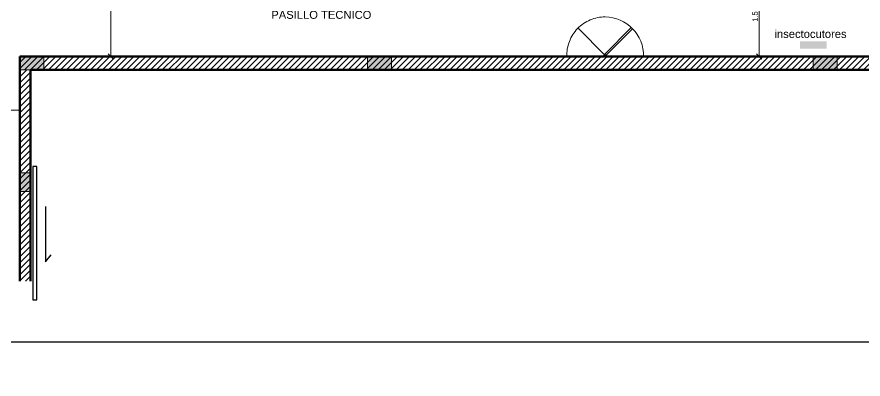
# Model space of a CAD drawing. Header units: inches. Extents: x 2 to 337, y 2 to 182.
# Drawn here: x 272.05 to 287.9, y 43.47 to 50.25 of the extents above; entities that cross this region are included whole.
import ezdxf

# ---------------------------------------------------------------- set-up
doc = ezdxf.new("R2010")
doc.units = ezdxf.units.IN
doc.header["$MEASUREMENT"] = 0
doc.linetypes.add('HIDDEN2', pattern=[4.7625, 3.175, -1.5875])
for name, color, linetype, lineweight in [('HATCH HORMIGON', 100, 'Continuous', 13), ('L COTAS', 1, 'Continuous', 9), ('L EQUIP', 6, 'Continuous', 9), ('l gris', 9, 'Continuous', 5), ('l muro', 5, 'Continuous', 80), ('L PROYEC', 4, 'HIDDEN2', 9), ('LAVADO MU', 10, 'Continuous', 5)]:
    doc.layers.add(name, color=color, linetype=linetype, lineweight=lineweight)
for name, color, linetype in [('JU-PLANTA(XREF)$0$COMESTIBLES0-EQUIP-TXT', 3, 'Continuous'), ('L CARPINT', 3, 'Continuous'), ('L pisos', 8, 'Continuous')]:
    doc.layers.add(name, color=color, linetype=linetype)
doc.styles.add('ARIAL', font='ARIAL.TTF')
doc.styles.add('JU-PLANTA(XREF)$0$ARIAL', font='ARIAL.TTF')
doc.styles.get("Standard").update_dxf_attribs({"font": 'ARIAL.TTF'})
doc.dimstyles.new('cotas 1.50', dxfattribs={"dimscale": 0.5, "dimtxt": 0.2, "dimasz": 0.2, "dimexe": 0.1, "dimexo": 0, "dimgap": 0.05, "dimtad": 1, "dimdsep": 46, "dimtxsty": 'ARIAL', "dimblk": 'OBLIQUE', "dimcen": 0.09, "dimclrd": 256, "dimclre": 256, "dimclrt": 256, "dimadec": 0, "dimazin": 2, "dimtfac": 1, "dimtofl": 0, "dimtmove": 2, "dimatfit": 3, "dimfxl": 0, "dimtolj": 1, "dimtzin": 0, "dimlwd": -1, "dimlwe": -1, "dimarcsym": 0})

# ---------------------------------------------------------------- blocks, each defined once
blk = doc.blocks.new('_Oblique')
at = {"color": 0, "linetype": 'ByBlock', "lineweight": -2}
blk.add_line((-0.5, -0.5), (0.5, 0.5), dxfattribs=at)
blk = doc.blocks.new('*D626')
at = {"layer": 'Defpoints', "color": 0}
for p in [(273.859, 52.054), (273.808, 49.504), (273.859, 49.504)]:
    blk.add_point(p, dxfattribs=at)
at = {"layer": 'L COTAS'}
for p, q in [((273.859, 52.054), (273.758, 52.054)), ((273.808, 52.054), (273.808, 49.504)), ((273.859, 49.504), (273.758, 49.504))]:
    blk.add_line(p, q, dxfattribs=at)
at = {"layer": 'L COTAS', "xscale": 0.1, "yscale": 0.1, "zscale": 0.1}
for p, rotation in [((273.808, 52.054), 90.00190680556334), ((273.808, 49.504), 270.0019068055634)]:
    blk.add_blockref('_Oblique', p, dxfattribs=dict(at, rotation=rotation))
at = {"layer": 'L COTAS', "insert": (273.884, 50.779), "char_height": 0.1, "attachment_point": 5, "rotation": 270.0019, "style": 'ARIAL'}
blk.add_mtext('\\A1;2.55', dxfattribs=at)
blk = doc.blocks.new('*D631')
at = {"layer": 'Defpoints', "color": 0}
for p in [(286.205, 51.003), (285.954, 49.504), (286.205, 49.504)]:
    blk.add_point(p, dxfattribs=at)
at = {"layer": 'L COTAS'}
for p, q in [((286.205, 51.003), (285.904, 51.003)), ((285.954, 51.003), (285.954, 49.504)), ((286.205, 49.504), (285.904, 49.504))]:
    blk.add_line(p, q, dxfattribs=at)
at = {"layer": 'L COTAS', "xscale": 0.1, "yscale": 0.1, "zscale": 0.1}
for p, rotation in [((285.954, 51.003), 90), ((285.954, 49.504), 270)]:
    blk.add_blockref('_Oblique', p, dxfattribs=dict(at, rotation=rotation))
at = {"layer": 'L COTAS', "insert": (285.878, 50.254), "char_height": 0.1, "attachment_point": 5, "rotation": 90, "style": 'ARIAL'}
blk.add_mtext('\\A1;1.5', dxfattribs=at)

msp = doc.modelspace()

# ---------------------------------------------------------------- hatches: boundary and pattern name
at = {"layer": 'HATCH HORMIGON'}
h = msp.add_hatch(color=256, dxfattribs=at)
h.dxf.hatch_style = 1
h.paths.add_polyline_path([(272.556, 49.502), (272.556, 49.252), (272.106, 49.252), (272.106, 49.502)])
h = msp.add_hatch(color=256, dxfattribs=at)
h.dxf.hatch_style = 1
h.paths.add_polyline_path([(279.07, 49.504), (279.07, 49.254), (278.62, 49.254), (278.62, 49.504)])
h = msp.add_hatch(color=256, dxfattribs=at)
h.dxf.hatch_style = 1
h.paths.add_polyline_path([(287.415, 49.504), (287.415, 49.254), (286.965, 49.254), (286.965, 49.504)])
h = msp.add_hatch(color=256, dxfattribs=at)
h.dxf.hatch_style = 1
h.paths.add_polyline_path([(272.106, 47.329), (272.106, 46.979), (272.306, 46.979), (272.306, 47.329)])
at = {"layer": 'LAVADO MU'}
h = msp.add_hatch(dxfattribs=at)
h.set_pattern_fill('ANSI31', color=256, scale=0.025)
h.set_pattern_definition([(45, (-3196.89822, -700.39074), (-0.0561266008, 0.0561266008), [])])
h.paths.add_polyline_path([(280.33, 49.504), (272.106, 49.504), (272.106, 49.254), (280.33, 49.254)])
h = msp.add_hatch(dxfattribs=at)
h.set_pattern_fill('ANSI31', color=256, scale=0.025)
h.set_pattern_definition([(45, (-3196.89822, -700.39074), (-0.0561266008, 0.0561266008), [])])
h.paths.add_polyline_path([(295.717, 49.505), (280.33, 49.504), (280.33, 49.254), (295.721, 49.255)])
h = msp.add_hatch(dxfattribs=at)
h.set_pattern_fill('ANSI31', color=256, scale=0.025)
h.set_pattern_definition([(45, (-3195.61121, -701.39074), (-0.0561266008, 0.0561266008), [])])
h.paths.add_polyline_path([(272.306, 49.254), (272.106, 49.254), (272.106, 45.302), (272.306, 45.302)])

# ---------------------------------------------------------------- linework, layer by layer
msp.add_lwpolyline([(238.092, 70.152), (315.602, 70.152), (315.602, 44.159), (238.092, 44.159)], close=True)
at = {"layer": 'HATCH HORMIGON'}
for points in [[(272.556, 49.504), (272.556, 49.254), (272.106, 49.254), (272.106, 49.504)], [(279.07, 49.505), (279.07, 49.255), (278.62, 49.255), (278.62, 49.505)], [(287.415, 49.505), (287.415, 49.255), (286.965, 49.255), (286.965, 49.505)], [(272.306, 46.979), (272.106, 46.979), (272.106, 47.329), (272.306, 47.329)]]:
    msp.add_lwpolyline(points, close=True, dxfattribs=at)
at = {"layer": 'L CARPINT'}
msp.add_lwpolyline([(272.423, 47.448), (272.348, 47.448), (272.348, 44.948), (272.423, 44.948)], close=True, dxfattribs=at)
msp.add_lwpolyline([(272.586, 46.699), (272.586, 45.66), (272.689, 45.793)], dxfattribs=at)
at = {"layer": 'L EQUIP'}
for p, q in [((283.065, 49.53), (282.563, 50.038)), ((283.065, 49.552), (283.56, 50.048)), ((283.088, 49.53), (283.583, 50.025)), ((283.043, 49.504), (283.043, 49.53)), ((283.043, 49.53), (283.087, 49.53)), ((283.087, 49.504), (283.043, 49.504)), ((283.088, 49.53), (283.065, 49.552)), ((283.087, 49.53), (283.087, 49.504))]:
    msp.add_line(p, q, dxfattribs=at)
msp.add_circle((283.065, 49.53), 0.0125, dxfattribs=at)
at = {"layer": 'l gris'}
msp.add_lwpolyline([(272.106, 48.504), (269.606, 48.504), (269.606, 37.15)], dxfattribs=at)
at = {"layer": 'l muro'}
for p, q in [((272.106, 49.504), (280.33, 49.504)), ((272.106, 45.302), (272.106, 49.504)), ((280.33, 49.254), (272.306, 49.254)), ((272.306, 45.302), (272.306, 49.254))]:
    msp.add_line(p, q, dxfattribs=at)
for points in [[(280.33, 49.504), (295.716, 49.505)], [(295.719, 49.255), (280.33, 49.254)]]:
    msp.add_lwpolyline(points, dxfattribs=at)
at = {"layer": 'L pisos'}
msp.add_solid([(286.717, 49.651), (286.717, 49.791), (287.217, 49.651), (287.217, 49.791)], dxfattribs=at)
at = {"layer": 'L PROYEC'}
msp.add_line((283.065, 49.53), (282.563, 50.038), dxfattribs=at)
for centre, radius, start, end in [((283.068, 49.53), 0.717, 89.6736, 182.0467), ((283.058, 49.513), 0.733, 359.3146, 89.1608)]:
    msp.add_arc(centre, radius, start, end, dxfattribs=at)

# ---------------------------------------------------------------- texts
at = {"layer": 'JU-PLANTA(XREF)$0$COMESTIBLES0-EQUIP-TXT', "style": 'JU-PLANTA(XREF)$0$ARIAL'}
msp.add_text('insectocutores', height=0.15, rotation=360, dxfattribs=at).set_placement((286.242, 49.853))
at = {"layer": 'L EQUIP', "linetype": 'ByBlock', "ltscale": 0.01, "insert": (276.816, 50.361), "char_height": 0.15, "width": 6.39684, "attachment_point": 1}
msp.add_mtext('PASILLO TECNICO', dxfattribs=at)

# ---------------------------------------------------------------- dimensions: what is measured, and where the dimension line sits
at = {"layer": 'L COTAS'}
dim = msp.add_aligned_dim(p1=(273.859, 52.054), p2=(273.859, 49.504), distance=-0.051, dimstyle='cotas 1.50', dxfattribs=at)
dim.commit()
dim.dimension.update_dxf_attribs({"geometry": '*D626', "text_midpoint": (273.884, 50.779)})
dim = msp.add_linear_dim(base=(285.954, 49.504), p1=(286.205, 51.003), p2=(286.205, 49.504), angle=90, dimstyle='cotas 1.50', dxfattribs=at)
dim.commit()
dim.dimension.update_dxf_attribs({"geometry": '*D631', "text_midpoint": (285.878, 50.254)})

doc.saveas('drawing.dxf')
